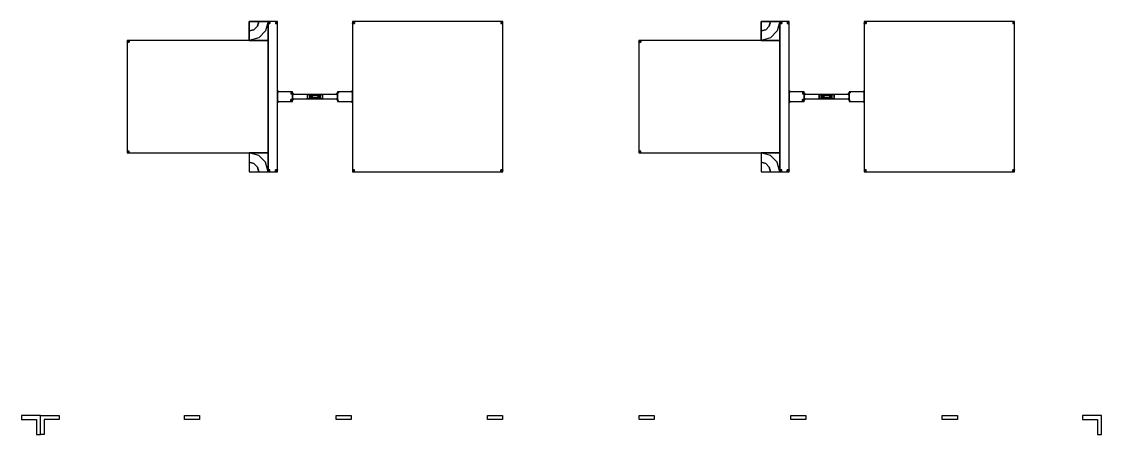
# Model space of a CAD drawing. Extents: x -50899 to 50899, y -48295 to 50898.
# Drawn here: x -2925 to 2825, y 24150 to 26350 of the extents above; entities that cross this region are included whole.
import ezdxf

# ---------------------------------------------------------------- set-up
doc = ezdxf.new("R2010")
doc.units = 0
doc.layers.add('GAP', color=1, linetype='continuous')
doc.layers.add('PIN', color=3, linetype='continuous')

# ---------------------------------------------------------------- blocks, each defined once
blk = doc.blocks.new('C1F')
at = {"layer": 'GAP'}
blk.add_lwpolyline([(5550, 48400), (5450, 48400), (5450, 48380), (5530, 48380), (5530, 48300), (5550, 48300), (5550, 48400)], dxfattribs=at)
blk = doc.blocks.new('C1G')
at = {"layer": 'GAP'}
for points in [[(-100, 48400), (0, 48400), (0, 48380), (-80, 48380), (-80, 48300), (-100, 48300), (-100, 48400)], [(667.1, 48400), (747.1, 48400), (747.1, 48380), (667.1, 48380), (667.1, 48400)], [(1474.3, 48400), (1554.3, 48400), (1554.3, 48380), (1474.3, 48380), (1474.3, 48400)], [(2281.4, 48400), (2361.4, 48400), (2361.4, 48380), (2281.4, 48380), (2281.4, 48400)], [(3088.6, 48400), (3168.6, 48400), (3168.6, 48380), (3088.6, 48380), (3088.6, 48400)], [(3895.7, 48400), (3975.7, 48400), (3975.7, 48380), (3895.7, 48380), (3895.7, 48400)], [(4702.9, 48400), (4782.9, 48400), (4782.9, 48380), (4702.9, 48380), (4702.9, 48400)], [(5550, 48400), (5450, 48400), (5450, 48380), (5530, 48380), (5530, 48300), (5550, 48300), (5550, 48400)]]:
    blk.add_lwpolyline(points, dxfattribs=at)
blk = doc.blocks.new('C1GGAP')
for points in [[(1112.5, 50400), (1112.5, 50500), (1012.5, 50500), (1012.5, 50400), (1112.5, 50400)], [(1112.5, 50500), (1099.1, 50450), (1062.5, 50413.4), (1012.5, 50400), (1012.5, 50450), (1037.5, 50456.7), (1055.8, 50475), (1062.5, 50500), (1112.5, 50500)], [(1062.5, 50500), (1055.8, 50475), (1037.5, 50456.7), (1012.5, 50450), (1012.5, 50500), (1012.5, 50500), (1012.5, 50500), (1012.5, 50500), (1062.5, 50500)], [(1162.5, 50500), (1112.5, 50500), (1112.5, 49700), (1162.5, 49700), (1162.5, 50500)], [(1112.5, 50500), (1112.5, 50490), (1122.5, 50490), (1122.5, 50500), (1112.5, 50500)], [(1112.5, 50490), (1113.8, 50495), (1117.5, 50498.7), (1122.5, 50500), (1122.5, 50495), (1120, 50494.3), (1118.2, 50492.5), (1117.5, 50490), (1112.5, 50490)], [(1117.5, 50490), (1118.2, 50492.5), (1120, 50494.3), (1122.5, 50495), (1122.5, 50490), (1122.5, 50490), (1122.5, 50490), (1122.5, 50490), (1117.5, 50490)], [(1152.5, 50500), (1152.5, 50490), (1162.5, 50490), (1162.5, 50500), (1152.5, 50500)], [(1162.5, 50490), (1161.2, 50495), (1157.5, 50498.7), (1152.5, 50500), (1152.5, 50495), (1155, 50494.3), (1156.8, 50492.5), (1157.5, 50490), (1162.5, 50490)], [(1157.5, 50490), (1156.8, 50492.5), (1155, 50494.3), (1152.5, 50495), (1152.5, 50490), (1152.5, 50490), (1152.5, 50490), (1152.5, 50490), (1157.5, 50490)], [(1562.5, 49700), (2362.5, 49700), (2362.5, 50500), (1562.5, 50500), (1562.5, 49700)], [(1562.5, 50500), (1562.5, 50490), (1572.5, 50490), (1572.5, 50500), (1562.5, 50500)], [(1562.5, 50490), (1563.8, 50495), (1567.5, 50498.7), (1572.5, 50500), (1572.5, 50495), (1570, 50494.3), (1568.2, 50492.5), (1567.5, 50490), (1562.5, 50490)], [(1567.5, 50490), (1568.2, 50492.5), (1570, 50494.3), (1572.5, 50495), (1572.5, 50490), (1572.5, 50490), (1572.5, 50490), (1572.5, 50490), (1567.5, 50490)], [(2352.5, 50500), (2352.5, 50490), (2362.5, 50490), (2362.5, 50500), (2352.5, 50500)], [(2362.5, 50490), (2361.2, 50495), (2357.5, 50498.7), (2352.5, 50500), (2352.5, 50495), (2355, 50494.3), (2356.8, 50492.5), (2357.5, 50490), (2362.5, 50490)], [(2357.5, 50490), (2356.8, 50492.5), (2355, 50494.3), (2352.5, 50495), (2352.5, 50490), (2352.5, 50490), (2352.5, 50490), (2352.5, 50490), (2357.5, 50490)], [(3837.5, 50400), (3837.5, 50500), (3737.5, 50500), (3737.5, 50400), (3837.5, 50400)], [(3837.5, 50500), (3824.1, 50450), (3787.5, 50413.4), (3737.5, 50400), (3737.5, 50450), (3762.5, 50456.7), (3780.8, 50475), (3787.5, 50500), (3837.5, 50500)], [(3787.5, 50500), (3780.8, 50475), (3762.5, 50456.7), (3737.5, 50450), (3737.5, 50500), (3737.5, 50500), (3737.5, 50500), (3737.5, 50500), (3787.5, 50500)], [(3887.5, 50500), (3837.5, 50500), (3837.5, 49700), (3887.5, 49700), (3887.5, 50500)], [(3837.5, 50500), (3837.5, 50490), (3847.5, 50490), (3847.5, 50500), (3837.5, 50500)], [(3837.5, 50490), (3838.8, 50495), (3842.5, 50498.7), (3847.5, 50500), (3847.5, 50495), (3845, 50494.3), (3843.2, 50492.5), (3842.5, 50490), (3837.5, 50490)], [(3842.5, 50490), (3843.2, 50492.5), (3845, 50494.3), (3847.5, 50495), (3847.5, 50490), (3847.5, 50490), (3847.5, 50490), (3847.5, 50490), (3842.5, 50490)], [(3877.5, 50500), (3877.5, 50490), (3887.5, 50490), (3887.5, 50500), (3877.5, 50500)], [(3887.5, 50490), (3886.2, 50495), (3882.5, 50498.7), (3877.5, 50500), (3877.5, 50495), (3880, 50494.3), (3881.8, 50492.5), (3882.5, 50490), (3887.5, 50490)], [(3882.5, 50490), (3881.8, 50492.5), (3880, 50494.3), (3877.5, 50495), (3877.5, 50490), (3877.5, 50490), (3877.5, 50490), (3877.5, 50490), (3882.5, 50490)], [(4287.5, 49700), (5087.5, 49700), (5087.5, 50500), (4287.5, 50500), (4287.5, 49700)], [(4287.5, 50500), (4287.5, 50490), (4297.5, 50490), (4297.5, 50500), (4287.5, 50500)], [(4287.5, 50490), (4288.8, 50495), (4292.5, 50498.7), (4297.5, 50500), (4297.5, 50495), (4295, 50494.3), (4293.2, 50492.5), (4292.5, 50490), (4287.5, 50490)], [(4292.5, 50490), (4293.2, 50492.5), (4295, 50494.3), (4297.5, 50495), (4297.5, 50490), (4297.5, 50490), (4297.5, 50490), (4297.5, 50490), (4292.5, 50490)], [(5077.5, 50500), (5077.5, 50490), (5087.5, 50490), (5087.5, 50500), (5077.5, 50500)], [(5087.5, 50490), (5086.2, 50495), (5082.5, 50498.7), (5077.5, 50500), (5077.5, 50495), (5080, 50494.3), (5081.8, 50492.5), (5082.5, 50490), (5087.5, 50490)], [(5082.5, 50490), (5081.8, 50492.5), (5080, 50494.3), (5077.5, 50495), (5077.5, 50490), (5077.5, 50490), (5077.5, 50490), (5077.5, 50490), (5082.5, 50490)], [(1112.5, 50400), (362.5, 50400), (362.5, 49800), (1112.5, 49800), (1112.5, 50400)], [(362.5, 50400), (362.5, 50390), (372.5, 50390), (372.5, 50400), (362.5, 50400)], [(362.5, 50390), (363.8, 50395), (367.5, 50398.7), (372.5, 50400), (372.5, 50395), (370, 50394.3), (368.2, 50392.5), (367.5, 50390), (362.5, 50390)], [(367.5, 50390), (368.2, 50392.5), (370, 50394.3), (372.5, 50395), (372.5, 50390), (372.5, 50390), (372.5, 50390), (372.5, 50390), (367.5, 50390)], [(3837.5, 50400), (3087.5, 50400), (3087.5, 49800), (3837.5, 49800), (3837.5, 50400)], [(3087.5, 50400), (3087.5, 50390), (3097.5, 50390), (3097.5, 50400), (3087.5, 50400)], [(3087.5, 50390), (3088.8, 50395), (3092.5, 50398.7), (3097.5, 50400), (3097.5, 50395), (3095, 50394.3), (3093.2, 50392.5), (3092.5, 50390), (3087.5, 50390)], [(3092.5, 50390), (3093.2, 50392.5), (3095, 50394.3), (3097.5, 50395), (3097.5, 50390), (3097.5, 50390), (3097.5, 50390), (3097.5, 50390), (3092.5, 50390)], [(1167.5, 50125), (1167.5, 50130), (1162.5, 50130), (1162.5, 50125), (1167.5, 50125)], [(1162.5, 50130), (1163.2, 50127.5), (1165, 50125.7), (1167.5, 50125), (1167.5, 50127.5), (1166.2, 50127.8), (1165.3, 50128.8), (1165, 50130), (1162.5, 50130)], [(1243, 50125), (1162.5, 50125), (1162.5, 50075), (1243, 50075), (1243, 50125)], [(1165, 50130), (1165.3, 50128.8), (1166.2, 50127.8), (1167.5, 50127.5), (1167.5, 50130), (1167.5, 50130), (1167.5, 50130), (1167.5, 50130), (1165, 50130)], [(1233, 50125), (1233, 50115), (1243, 50115), (1243, 50125), (1233, 50125)], [(1243, 50115), (1241.7, 50120), (1238, 50123.7), (1233, 50125), (1233, 50120), (1235.5, 50119.3), (1237.3, 50117.5), (1238, 50115), (1243, 50115)], [(1238, 50115), (1237.3, 50117.5), (1235.5, 50119.3), (1233, 50120), (1233, 50115), (1233, 50115), (1233, 50115), (1233, 50115), (1238, 50115)], [(1243, 50075), (1243, 50085), (1233, 50085), (1233, 50075), (1243, 50075)], [(1243, 50085), (1241.7, 50080), (1238, 50076.3), (1233, 50075), (1233, 50080), (1235.5, 50080.7), (1237.3, 50082.5), (1238, 50085), (1243, 50085)], [(1238, 50085), (1237.3, 50082.5), (1235.5, 50080.7), (1233, 50080), (1233, 50085), (1233, 50085), (1233, 50085), (1233, 50085), (1238, 50085)], [(1248, 50111), (1248, 50116), (1243, 50116), (1243, 50111), (1248, 50111)], [(1243, 50116), (1243.7, 50113.5), (1245.5, 50111.7), (1248, 50111), (1248, 50113.5), (1246.8, 50113.8), (1245.8, 50114.8), (1245.5, 50116), (1243, 50116)], [(1343, 50111), (1243, 50111), (1243, 50089), (1343, 50089), (1343, 50111)], [(1243, 50089), (1243, 50084), (1248, 50084), (1248, 50089), (1243, 50089)], [(1243, 50084), (1243.7, 50086.5), (1245.5, 50088.3), (1248, 50089), (1248, 50086.5), (1246.8, 50086.2), (1245.8, 50085.2), (1245.5, 50084), (1243, 50084)], [(1245.5, 50116), (1245.8, 50114.8), (1246.8, 50113.8), (1248, 50113.5), (1248, 50116), (1248, 50116), (1248, 50116), (1248, 50116), (1245.5, 50116)], [(1245.5, 50084), (1245.8, 50085.2), (1246.8, 50086.2), (1248, 50086.5), (1248, 50084), (1248, 50084), (1248, 50084), (1248, 50084), (1245.5, 50084)], [(1323.3, 50111), (1323.3, 50089), (1322.7, 50089), (1322.7, 50111), (1323.3, 50111)], [(1323.3, 50111.2), (1323.3, 50111), (1401.7, 50111), (1401.7, 50111.2), (1323.3, 50111.2)], [(1323.3, 50089), (1323.3, 50088.8), (1401.7, 50088.8), (1401.7, 50089), (1323.3, 50089)], [(1338, 50107.5), (1333, 50107.5), (1333, 50092.5), (1338, 50092.5), (1338, 50107.5)], [(1343, 50102.5), (1338, 50102.5), (1338, 50097.5), (1343, 50097.5), (1343, 50102.5)], [(1346.3, 50107), (1346.3, 50106.8), (1378.6, 50106.8), (1378.6, 50107), (1346.3, 50107)], [(1346.3, 50093.2), (1346.3, 50093), (1378.6, 50093), (1378.6, 50093.2), (1346.3, 50093.2)], [(1347.1, 50106.8), (1347.1, 50093.2), (1346.3, 50093.2), (1346.3, 50106.8), (1347.1, 50106.8)], [(1358.5, 50111.2), (1358.5, 50111), (1366.5, 50111), (1366.5, 50111.2), (1358.5, 50111.2)], [(1358.5, 50111), (1360.5, 50111), (1360.5, 50111.2), (1358.5, 50111.2), (1358.5, 50111)], [(1358.5, 50107), (1358.5, 50106.8), (1366.5, 50106.8), (1366.5, 50107), (1358.5, 50107)], [(1358.5, 50107), (1360.5, 50107), (1360.5, 50106.8), (1358.5, 50106.8), (1358.5, 50107)], [(1358.5, 50093.2), (1358.5, 50093), (1366.5, 50093), (1366.5, 50093.2), (1358.5, 50093.2)], [(1358.5, 50093), (1360.5, 50093), (1360.5, 50093.2), (1358.5, 50093.2), (1358.5, 50093)], [(1358.5, 50089), (1358.5, 50088.8), (1366.5, 50088.8), (1366.5, 50089), (1358.5, 50089)], [(1358.5, 50089), (1360.5, 50089), (1360.5, 50088.8), (1358.5, 50088.8), (1358.5, 50089)], [(1360.5, 50111), (1363.5, 50109.5), (1363.5, 50109.7), (1360.5, 50111.2), (1360.5, 50111)], [(1360.5, 50107), (1363.5, 50108.5), (1363.5, 50108.3), (1360.5, 50106.8), (1360.5, 50107)], [(1360.5, 50093), (1363.5, 50091.5), (1363.5, 50091.7), (1360.5, 50093.2), (1360.5, 50093)], [(1360.5, 50089), (1363.5, 50090.5), (1363.5, 50090.3), (1360.5, 50088.8), (1360.5, 50089)], [(1363.5, 50109.5), (1364.3, 50109.5), (1364.3, 50109.7), (1363.5, 50109.7), (1363.5, 50109.5)], [(1363.5, 50108.5), (1364.3, 50108.5), (1364.3, 50108.3), (1363.5, 50108.3), (1363.5, 50108.5)], [(1363.5, 50091.5), (1364.3, 50091.5), (1364.3, 50091.7), (1363.5, 50091.7), (1363.5, 50091.5)], [(1363.5, 50090.5), (1364.3, 50090.5), (1364.3, 50090.3), (1363.5, 50090.3), (1363.5, 50090.5)], [(1364.3, 50107.8), (1364.5, 50107.8), (1364.5, 50110.2), (1364.3, 50110.2), (1364.3, 50107.8)], [(1364.3, 50089.8), (1364.5, 50089.8), (1364.5, 50092.2), (1364.3, 50092.2), (1364.3, 50089.8)], [(1364.5, 50110), (1366.5, 50111), (1366.5, 50111.2), (1364.5, 50110.2), (1364.5, 50110)], [(1364.5, 50108), (1366.5, 50107), (1366.5, 50106.8), (1364.5, 50107.8), (1364.5, 50108)], [(1364.5, 50092), (1366.5, 50093), (1366.5, 50093.2), (1364.5, 50092.2), (1364.5, 50092)], [(1364.5, 50090), (1366.5, 50089), (1366.5, 50088.8), (1364.5, 50089.8), (1364.5, 50090)], [(1377.9, 50106.8), (1377.9, 50093.2), (1378.6, 50093.2), (1378.6, 50106.8), (1377.9, 50106.8)], [(1382, 50089), (1482, 50089), (1482, 50111), (1382, 50111), (1382, 50089)], [(1382, 50097.5), (1387, 50097.5), (1387, 50102.5), (1382, 50102.5), (1382, 50097.5)], [(1387, 50092.5), (1392, 50092.5), (1392, 50107.5), (1387, 50107.5), (1387, 50092.5)], [(1401.7, 50111), (1401.7, 50089), (1402.3, 50089), (1402.3, 50111), (1401.7, 50111)], [(1482, 50111), (1482, 50116), (1477, 50116), (1477, 50111), (1482, 50111)], [(1482, 50116), (1481.3, 50113.5), (1479.5, 50111.7), (1477, 50111), (1477, 50113.5), (1478.2, 50113.8), (1479.2, 50114.8), (1479.5, 50116), (1482, 50116)], [(1479.5, 50116), (1479.2, 50114.8), (1478.2, 50113.8), (1477, 50113.5), (1477, 50116), (1477, 50116), (1477, 50116), (1477, 50116), (1479.5, 50116)], [(1477, 50089), (1477, 50084), (1482, 50084), (1482, 50089), (1477, 50089)], [(1482, 50084), (1481.3, 50086.5), (1479.5, 50088.3), (1477, 50089), (1477, 50086.5), (1478.2, 50086.2), (1479.2, 50085.2), (1479.5, 50084), (1482, 50084)], [(1479.5, 50084), (1479.2, 50085.2), (1478.2, 50086.2), (1477, 50086.5), (1477, 50084), (1477, 50084), (1477, 50084), (1477, 50084), (1479.5, 50084)], [(1482, 50075), (1562.5, 50075), (1562.5, 50125), (1482, 50125), (1482, 50075)], [(1482, 50125), (1482, 50120), (1487, 50120), (1487, 50125), (1482, 50125)], [(1482, 50120), (1482.7, 50122.5), (1484.5, 50124.3), (1487, 50125), (1487, 50122.5), (1485.8, 50122.2), (1484.8, 50121.2), (1484.5, 50120), (1482, 50120)], [(1484.5, 50120), (1484.8, 50121.2), (1485.8, 50122.2), (1487, 50122.5), (1487, 50120), (1487, 50120), (1487, 50120), (1487, 50120), (1484.5, 50120)], [(1562.5, 50125), (1562.5, 50130), (1557.5, 50130), (1557.5, 50125), (1562.5, 50125)], [(1562.5, 50130), (1561.8, 50127.5), (1560, 50125.7), (1557.5, 50125), (1557.5, 50127.5), (1558.8, 50127.8), (1559.7, 50128.8), (1560, 50130), (1562.5, 50130)], [(1560, 50130), (1559.7, 50128.8), (1558.8, 50127.8), (1557.5, 50127.5), (1557.5, 50130), (1557.5, 50130), (1557.5, 50130), (1557.5, 50130), (1560, 50130)], [(3892.5, 50125), (3892.5, 50130), (3887.5, 50130), (3887.5, 50125), (3892.5, 50125)], [(3887.5, 50130), (3888.2, 50127.5), (3890, 50125.7), (3892.5, 50125), (3892.5, 50127.5), (3891.2, 50127.8), (3890.3, 50128.8), (3890, 50130), (3887.5, 50130)], [(3968, 50125), (3887.5, 50125), (3887.5, 50075), (3968, 50075), (3968, 50125)], [(3890, 50130), (3890.3, 50128.8), (3891.2, 50127.8), (3892.5, 50127.5), (3892.5, 50130), (3892.5, 50130), (3892.5, 50130), (3892.5, 50130), (3890, 50130)], [(3958, 50125), (3958, 50115), (3968, 50115), (3968, 50125), (3958, 50125)], [(3968, 50115), (3966.7, 50120), (3963, 50123.7), (3958, 50125), (3958, 50120), (3960.5, 50119.3), (3962.3, 50117.5), (3963, 50115), (3968, 50115)], [(3963, 50115), (3962.3, 50117.5), (3960.5, 50119.3), (3958, 50120), (3958, 50115), (3958, 50115), (3958, 50115), (3958, 50115), (3963, 50115)], [(3968, 50075), (3968, 50085), (3958, 50085), (3958, 50075), (3968, 50075)], [(3968, 50085), (3966.7, 50080), (3963, 50076.3), (3958, 50075), (3958, 50080), (3960.5, 50080.7), (3962.3, 50082.5), (3963, 50085), (3968, 50085)], [(3963, 50085), (3962.3, 50082.5), (3960.5, 50080.7), (3958, 50080), (3958, 50085), (3958, 50085), (3958, 50085), (3958, 50085), (3963, 50085)], [(3973, 50111), (3973, 50116), (3968, 50116), (3968, 50111), (3973, 50111)], [(3968, 50116), (3968.7, 50113.5), (3970.5, 50111.7), (3973, 50111), (3973, 50113.5), (3971.8, 50113.8), (3970.8, 50114.8), (3970.5, 50116), (3968, 50116)], [(4068, 50111), (3968, 50111), (3968, 50089), (4068, 50089), (4068, 50111)], [(3968, 50089), (3968, 50084), (3973, 50084), (3973, 50089), (3968, 50089)], [(3968, 50084), (3968.7, 50086.5), (3970.5, 50088.3), (3973, 50089), (3973, 50086.5), (3971.8, 50086.2), (3970.8, 50085.2), (3970.5, 50084), (3968, 50084)], [(3970.5, 50116), (3970.8, 50114.8), (3971.8, 50113.8), (3973, 50113.5), (3973, 50116), (3973, 50116), (3973, 50116), (3973, 50116), (3970.5, 50116)], [(3970.5, 50084), (3970.8, 50085.2), (3971.8, 50086.2), (3973, 50086.5), (3973, 50084), (3973, 50084), (3973, 50084), (3973, 50084), (3970.5, 50084)], [(4048.3, 50111), (4048.3, 50089), (4047.7, 50089), (4047.7, 50111), (4048.3, 50111)], [(4048.3, 50111.2), (4048.3, 50111), (4126.7, 50111), (4126.7, 50111.2), (4048.3, 50111.2)], [(4048.3, 50089), (4048.3, 50088.8), (4126.7, 50088.8), (4126.7, 50089), (4048.3, 50089)], [(4063, 50107.5), (4058, 50107.5), (4058, 50092.5), (4063, 50092.5), (4063, 50107.5)], [(4068, 50102.5), (4063, 50102.5), (4063, 50097.5), (4068, 50097.5), (4068, 50102.5)], [(4071.3, 50107), (4071.3, 50106.8), (4103.6, 50106.8), (4103.6, 50107), (4071.3, 50107)], [(4071.3, 50093.2), (4071.3, 50093), (4103.6, 50093), (4103.6, 50093.2), (4071.3, 50093.2)], [(4072.1, 50106.8), (4072.1, 50093.2), (4071.3, 50093.2), (4071.3, 50106.8), (4072.1, 50106.8)], [(4083.5, 50111.2), (4083.5, 50111), (4091.5, 50111), (4091.5, 50111.2), (4083.5, 50111.2)], [(4083.5, 50111), (4085.5, 50111), (4085.5, 50111.2), (4083.5, 50111.2), (4083.5, 50111)], [(4083.5, 50107), (4083.5, 50106.8), (4091.5, 50106.8), (4091.5, 50107), (4083.5, 50107)], [(4083.5, 50107), (4085.5, 50107), (4085.5, 50106.8), (4083.5, 50106.8), (4083.5, 50107)], [(4083.5, 50093.2), (4083.5, 50093), (4091.5, 50093), (4091.5, 50093.2), (4083.5, 50093.2)], [(4083.5, 50093), (4085.5, 50093), (4085.5, 50093.2), (4083.5, 50093.2), (4083.5, 50093)], [(4083.5, 50089), (4083.5, 50088.8), (4091.5, 50088.8), (4091.5, 50089), (4083.5, 50089)], [(4083.5, 50089), (4085.5, 50089), (4085.5, 50088.8), (4083.5, 50088.8), (4083.5, 50089)], [(4085.5, 50111), (4088.5, 50109.5), (4088.5, 50109.7), (4085.5, 50111.2), (4085.5, 50111)], [(4085.5, 50107), (4088.5, 50108.5), (4088.5, 50108.3), (4085.5, 50106.8), (4085.5, 50107)], [(4085.5, 50093), (4088.5, 50091.5), (4088.5, 50091.7), (4085.5, 50093.2), (4085.5, 50093)], [(4085.5, 50089), (4088.5, 50090.5), (4088.5, 50090.3), (4085.5, 50088.8), (4085.5, 50089)], [(4088.5, 50109.5), (4089.3, 50109.5), (4089.3, 50109.7), (4088.5, 50109.7), (4088.5, 50109.5)], [(4088.5, 50108.5), (4089.3, 50108.5), (4089.3, 50108.3), (4088.5, 50108.3), (4088.5, 50108.5)], [(4088.5, 50091.5), (4089.3, 50091.5), (4089.3, 50091.7), (4088.5, 50091.7), (4088.5, 50091.5)], [(4088.5, 50090.5), (4089.3, 50090.5), (4089.3, 50090.3), (4088.5, 50090.3), (4088.5, 50090.5)], [(4089.3, 50107.8), (4089.5, 50107.8), (4089.5, 50110.2), (4089.3, 50110.2), (4089.3, 50107.8)], [(4089.3, 50089.8), (4089.5, 50089.8), (4089.5, 50092.2), (4089.3, 50092.2), (4089.3, 50089.8)], [(4089.5, 50110), (4091.5, 50111), (4091.5, 50111.2), (4089.5, 50110.2), (4089.5, 50110)], [(4089.5, 50108), (4091.5, 50107), (4091.5, 50106.8), (4089.5, 50107.8), (4089.5, 50108)], [(4089.5, 50092), (4091.5, 50093), (4091.5, 50093.2), (4089.5, 50092.2), (4089.5, 50092)], [(4089.5, 50090), (4091.5, 50089), (4091.5, 50088.8), (4089.5, 50089.8), (4089.5, 50090)], [(4102.9, 50106.8), (4102.9, 50093.2), (4103.6, 50093.2), (4103.6, 50106.8), (4102.9, 50106.8)], [(4107, 50089), (4207, 50089), (4207, 50111), (4107, 50111), (4107, 50089)], [(4107, 50097.5), (4112, 50097.5), (4112, 50102.5), (4107, 50102.5), (4107, 50097.5)], [(4112, 50092.5), (4117, 50092.5), (4117, 50107.5), (4112, 50107.5), (4112, 50092.5)], [(4126.7, 50111), (4126.7, 50089), (4127.3, 50089), (4127.3, 50111), (4126.7, 50111)], [(4207, 50111), (4207, 50116), (4202, 50116), (4202, 50111), (4207, 50111)], [(4207, 50116), (4206.3, 50113.5), (4204.5, 50111.7), (4202, 50111), (4202, 50113.5), (4203.2, 50113.8), (4204.2, 50114.8), (4204.5, 50116), (4207, 50116)], [(4204.5, 50116), (4204.2, 50114.8), (4203.2, 50113.8), (4202, 50113.5), (4202, 50116), (4202, 50116), (4202, 50116), (4202, 50116), (4204.5, 50116)], [(4202, 50089), (4202, 50084), (4207, 50084), (4207, 50089), (4202, 50089)], [(4207, 50084), (4206.3, 50086.5), (4204.5, 50088.3), (4202, 50089), (4202, 50086.5), (4203.2, 50086.2), (4204.2, 50085.2), (4204.5, 50084), (4207, 50084)], [(4204.5, 50084), (4204.2, 50085.2), (4203.2, 50086.2), (4202, 50086.5), (4202, 50084), (4202, 50084), (4202, 50084), (4202, 50084), (4204.5, 50084)], [(4207, 50075), (4287.5, 50075), (4287.5, 50125), (4207, 50125), (4207, 50075)], [(4207, 50125), (4207, 50120), (4212, 50120), (4212, 50125), (4207, 50125)], [(4207, 50120), (4207.7, 50122.5), (4209.5, 50124.3), (4212, 50125), (4212, 50122.5), (4210.8, 50122.2), (4209.8, 50121.2), (4209.5, 50120), (4207, 50120)], [(4209.5, 50120), (4209.8, 50121.2), (4210.8, 50122.2), (4212, 50122.5), (4212, 50120), (4212, 50120), (4212, 50120), (4212, 50120), (4209.5, 50120)], [(4287.5, 50125), (4287.5, 50130), (4282.5, 50130), (4282.5, 50125), (4287.5, 50125)], [(4287.5, 50130), (4286.8, 50127.5), (4285, 50125.7), (4282.5, 50125), (4282.5, 50127.5), (4283.8, 50127.8), (4284.7, 50128.8), (4285, 50130), (4287.5, 50130)], [(4285, 50130), (4284.7, 50128.8), (4283.8, 50127.8), (4282.5, 50127.5), (4282.5, 50130), (4282.5, 50130), (4282.5, 50130), (4282.5, 50130), (4285, 50130)], [(1162.5, 50075), (1162.5, 50070), (1167.5, 50070), (1167.5, 50075), (1162.5, 50075)], [(1162.5, 50070), (1163.2, 50072.5), (1165, 50074.3), (1167.5, 50075), (1167.5, 50072.5), (1166.2, 50072.2), (1165.3, 50071.2), (1165, 50070), (1162.5, 50070)], [(1165, 50070), (1165.3, 50071.2), (1166.2, 50072.2), (1167.5, 50072.5), (1167.5, 50070), (1167.5, 50070), (1167.5, 50070), (1167.5, 50070), (1165, 50070)], [(1487, 50075), (1487, 50080), (1482, 50080), (1482, 50075), (1487, 50075)], [(1482, 50080), (1482.7, 50077.5), (1484.5, 50075.7), (1487, 50075), (1487, 50077.5), (1485.8, 50077.8), (1484.8, 50078.8), (1484.5, 50080), (1482, 50080)], [(1484.5, 50080), (1484.8, 50078.8), (1485.8, 50077.8), (1487, 50077.5), (1487, 50080), (1487, 50080), (1487, 50080), (1487, 50080), (1484.5, 50080)], [(1557.5, 50075), (1557.5, 50070), (1562.5, 50070), (1562.5, 50075), (1557.5, 50075)], [(1562.5, 50070), (1561.8, 50072.5), (1560, 50074.3), (1557.5, 50075), (1557.5, 50072.5), (1558.8, 50072.2), (1559.7, 50071.2), (1560, 50070), (1562.5, 50070)], [(1560, 50070), (1559.7, 50071.2), (1558.8, 50072.2), (1557.5, 50072.5), (1557.5, 50070), (1557.5, 50070), (1557.5, 50070), (1557.5, 50070), (1560, 50070)], [(3887.5, 50075), (3887.5, 50070), (3892.5, 50070), (3892.5, 50075), (3887.5, 50075)], [(3887.5, 50070), (3888.2, 50072.5), (3890, 50074.3), (3892.5, 50075), (3892.5, 50072.5), (3891.2, 50072.2), (3890.3, 50071.2), (3890, 50070), (3887.5, 50070)], [(3890, 50070), (3890.3, 50071.2), (3891.2, 50072.2), (3892.5, 50072.5), (3892.5, 50070), (3892.5, 50070), (3892.5, 50070), (3892.5, 50070), (3890, 50070)], [(4212, 50075), (4212, 50080), (4207, 50080), (4207, 50075), (4212, 50075)], [(4207, 50080), (4207.7, 50077.5), (4209.5, 50075.7), (4212, 50075), (4212, 50077.5), (4210.8, 50077.8), (4209.8, 50078.8), (4209.5, 50080), (4207, 50080)], [(4209.5, 50080), (4209.8, 50078.8), (4210.8, 50077.8), (4212, 50077.5), (4212, 50080), (4212, 50080), (4212, 50080), (4212, 50080), (4209.5, 50080)], [(4282.5, 50075), (4282.5, 50070), (4287.5, 50070), (4287.5, 50075), (4282.5, 50075)], [(4287.5, 50070), (4286.8, 50072.5), (4285, 50074.3), (4282.5, 50075), (4282.5, 50072.5), (4283.8, 50072.2), (4284.7, 50071.2), (4285, 50070), (4287.5, 50070)], [(4285, 50070), (4284.7, 50071.2), (4283.8, 50072.2), (4282.5, 50072.5), (4282.5, 50070), (4282.5, 50070), (4282.5, 50070), (4282.5, 50070), (4285, 50070)], [(372.5, 49800), (372.5, 49810), (362.5, 49810), (362.5, 49800), (372.5, 49800)], [(362.5, 49810), (363.8, 49805), (367.5, 49801.3), (372.5, 49800), (372.5, 49805), (370, 49805.7), (368.2, 49807.5), (367.5, 49810), (362.5, 49810)], [(367.5, 49810), (368.2, 49807.5), (370, 49805.7), (372.5, 49805), (372.5, 49810), (372.5, 49810), (372.5, 49810), (372.5, 49810), (367.5, 49810)], [(1012.5, 49800), (1012.5, 49700), (1112.5, 49700), (1112.5, 49800), (1012.5, 49800)], [(1112.5, 49700), (1099.1, 49750), (1062.5, 49786.6), (1012.5, 49800), (1012.5, 49750), (1037.5, 49743.3), (1055.8, 49725), (1062.5, 49700), (1112.5, 49700)], [(3097.5, 49800), (3097.5, 49810), (3087.5, 49810), (3087.5, 49800), (3097.5, 49800)], [(3087.5, 49810), (3088.8, 49805), (3092.5, 49801.3), (3097.5, 49800), (3097.5, 49805), (3095, 49805.7), (3093.2, 49807.5), (3092.5, 49810), (3087.5, 49810)], [(3092.5, 49810), (3093.2, 49807.5), (3095, 49805.7), (3097.5, 49805), (3097.5, 49810), (3097.5, 49810), (3097.5, 49810), (3097.5, 49810), (3092.5, 49810)], [(3737.5, 49800), (3737.5, 49700), (3837.5, 49700), (3837.5, 49800), (3737.5, 49800)], [(3837.5, 49700), (3824.1, 49750), (3787.5, 49786.6), (3737.5, 49800), (3737.5, 49750), (3762.5, 49743.3), (3780.8, 49725), (3787.5, 49700), (3837.5, 49700)], [(1062.5, 49700), (1055.8, 49725), (1037.5, 49743.3), (1012.5, 49750), (1012.5, 49700), (1012.5, 49700), (1012.5, 49700), (1012.5, 49700), (1062.5, 49700)], [(3787.5, 49700), (3780.8, 49725), (3762.5, 49743.3), (3737.5, 49750), (3737.5, 49700), (3737.5, 49700), (3737.5, 49700), (3737.5, 49700), (3787.5, 49700)], [(1122.5, 49700), (1122.5, 49710), (1112.5, 49710), (1112.5, 49700), (1122.5, 49700)], [(1112.5, 49710), (1113.8, 49705), (1117.5, 49701.3), (1122.5, 49700), (1122.5, 49705), (1120, 49705.7), (1118.2, 49707.5), (1117.5, 49710), (1112.5, 49710)], [(1117.5, 49710), (1118.2, 49707.5), (1120, 49705.7), (1122.5, 49705), (1122.5, 49710), (1122.5, 49710), (1122.5, 49710), (1122.5, 49710), (1117.5, 49710)], [(1162.5, 49700), (1162.5, 49710), (1152.5, 49710), (1152.5, 49700), (1162.5, 49700)], [(1162.5, 49710), (1161.2, 49705), (1157.5, 49701.3), (1152.5, 49700), (1152.5, 49705), (1155, 49705.7), (1156.8, 49707.5), (1157.5, 49710), (1162.5, 49710)], [(1157.5, 49710), (1156.8, 49707.5), (1155, 49705.7), (1152.5, 49705), (1152.5, 49710), (1152.5, 49710), (1152.5, 49710), (1152.5, 49710), (1157.5, 49710)], [(1572.5, 49700), (1572.5, 49710), (1562.5, 49710), (1562.5, 49700), (1572.5, 49700)], [(1562.5, 49710), (1563.8, 49705), (1567.5, 49701.3), (1572.5, 49700), (1572.5, 49705), (1570, 49705.7), (1568.2, 49707.5), (1567.5, 49710), (1562.5, 49710)], [(1567.5, 49710), (1568.2, 49707.5), (1570, 49705.7), (1572.5, 49705), (1572.5, 49710), (1572.5, 49710), (1572.5, 49710), (1572.5, 49710), (1567.5, 49710)], [(2362.5, 49700), (2362.5, 49710), (2352.5, 49710), (2352.5, 49700), (2362.5, 49700)], [(2362.5, 49710), (2361.2, 49705), (2357.5, 49701.3), (2352.5, 49700), (2352.5, 49705), (2355, 49705.7), (2356.8, 49707.5), (2357.5, 49710), (2362.5, 49710)], [(2357.5, 49710), (2356.8, 49707.5), (2355, 49705.7), (2352.5, 49705), (2352.5, 49710), (2352.5, 49710), (2352.5, 49710), (2352.5, 49710), (2357.5, 49710)], [(3847.5, 49700), (3847.5, 49710), (3837.5, 49710), (3837.5, 49700), (3847.5, 49700)], [(3837.5, 49710), (3838.8, 49705), (3842.5, 49701.3), (3847.5, 49700), (3847.5, 49705), (3845, 49705.7), (3843.2, 49707.5), (3842.5, 49710), (3837.5, 49710)], [(3842.5, 49710), (3843.2, 49707.5), (3845, 49705.7), (3847.5, 49705), (3847.5, 49710), (3847.5, 49710), (3847.5, 49710), (3847.5, 49710), (3842.5, 49710)], [(3887.5, 49700), (3887.5, 49710), (3877.5, 49710), (3877.5, 49700), (3887.5, 49700)], [(3887.5, 49710), (3886.2, 49705), (3882.5, 49701.3), (3877.5, 49700), (3877.5, 49705), (3880, 49705.7), (3881.8, 49707.5), (3882.5, 49710), (3887.5, 49710)], [(3882.5, 49710), (3881.8, 49707.5), (3880, 49705.7), (3877.5, 49705), (3877.5, 49710), (3877.5, 49710), (3877.5, 49710), (3877.5, 49710), (3882.5, 49710)], [(4297.5, 49700), (4297.5, 49710), (4287.5, 49710), (4287.5, 49700), (4297.5, 49700)], [(4287.5, 49710), (4288.8, 49705), (4292.5, 49701.3), (4297.5, 49700), (4297.5, 49705), (4295, 49705.7), (4293.2, 49707.5), (4292.5, 49710), (4287.5, 49710)], [(4292.5, 49710), (4293.2, 49707.5), (4295, 49705.7), (4297.5, 49705), (4297.5, 49710), (4297.5, 49710), (4297.5, 49710), (4297.5, 49710), (4292.5, 49710)], [(5087.5, 49700), (5087.5, 49710), (5077.5, 49710), (5077.5, 49700), (5087.5, 49700)], [(5087.5, 49710), (5086.2, 49705), (5082.5, 49701.3), (5077.5, 49700), (5077.5, 49705), (5080, 49705.7), (5081.8, 49707.5), (5082.5, 49710), (5087.5, 49710)], [(5082.5, 49710), (5081.8, 49707.5), (5080, 49705.7), (5077.5, 49705), (5077.5, 49710), (5077.5, 49710), (5077.5, 49710), (5077.5, 49710), (5082.5, 49710)]]:
    blk.add_lwpolyline(points)
blk = doc.blocks.new('C1GPIN')
for points in [[(1062.5, 50500), (1055.8, 50475), (1037.5, 50456.7), (1012.5, 50450), (1012.5, 50450), (1037.5, 50456.7), (1055.8, 50475), (1062.5, 50500), (1062.5, 50500)], [(1062.5, 50500), (1055.8, 50475), (1037.5, 50456.7), (1012.5, 50450), (1012.5, 50450), (1037.5, 50456.7), (1055.8, 50475), (1062.5, 50500), (1062.5, 50500)], [(1117.5, 50490), (1118.2, 50492.5), (1120, 50494.3), (1122.5, 50495), (1122.5, 50495), (1120, 50494.3), (1118.2, 50492.5), (1117.5, 50490), (1117.5, 50490)], [(1117.5, 50490), (1118.2, 50492.5), (1120, 50494.3), (1122.5, 50495), (1122.5, 50495), (1120, 50494.3), (1118.2, 50492.5), (1117.5, 50490), (1117.5, 50490)], [(1157.5, 50490), (1156.8, 50492.5), (1155, 50494.3), (1152.5, 50495), (1152.5, 50495), (1155, 50494.3), (1156.8, 50492.5), (1157.5, 50490), (1157.5, 50490)], [(1157.5, 50490), (1156.8, 50492.5), (1155, 50494.3), (1152.5, 50495), (1152.5, 50495), (1155, 50494.3), (1156.8, 50492.5), (1157.5, 50490), (1157.5, 50490)], [(1567.5, 50490), (1568.2, 50492.5), (1570, 50494.3), (1572.5, 50495), (1572.5, 50495), (1570, 50494.3), (1568.2, 50492.5), (1567.5, 50490), (1567.5, 50490)], [(1567.5, 50490), (1568.2, 50492.5), (1570, 50494.3), (1572.5, 50495), (1572.5, 50495), (1570, 50494.3), (1568.2, 50492.5), (1567.5, 50490), (1567.5, 50490)], [(2357.5, 50490), (2356.8, 50492.5), (2355, 50494.3), (2352.5, 50495), (2352.5, 50495), (2355, 50494.3), (2356.8, 50492.5), (2357.5, 50490), (2357.5, 50490)], [(2357.5, 50490), (2356.8, 50492.5), (2355, 50494.3), (2352.5, 50495), (2352.5, 50495), (2355, 50494.3), (2356.8, 50492.5), (2357.5, 50490), (2357.5, 50490)], [(3787.5, 50500), (3780.8, 50475), (3762.5, 50456.7), (3737.5, 50450), (3737.5, 50450), (3762.5, 50456.7), (3780.8, 50475), (3787.5, 50500), (3787.5, 50500)], [(3787.5, 50500), (3780.8, 50475), (3762.5, 50456.7), (3737.5, 50450), (3737.5, 50450), (3762.5, 50456.7), (3780.8, 50475), (3787.5, 50500), (3787.5, 50500)], [(3842.5, 50490), (3843.2, 50492.5), (3845, 50494.3), (3847.5, 50495), (3847.5, 50495), (3845, 50494.3), (3843.2, 50492.5), (3842.5, 50490), (3842.5, 50490)], [(3842.5, 50490), (3843.2, 50492.5), (3845, 50494.3), (3847.5, 50495), (3847.5, 50495), (3845, 50494.3), (3843.2, 50492.5), (3842.5, 50490), (3842.5, 50490)], [(3882.5, 50490), (3881.8, 50492.5), (3880, 50494.3), (3877.5, 50495), (3877.5, 50495), (3880, 50494.3), (3881.8, 50492.5), (3882.5, 50490), (3882.5, 50490)], [(3882.5, 50490), (3881.8, 50492.5), (3880, 50494.3), (3877.5, 50495), (3877.5, 50495), (3880, 50494.3), (3881.8, 50492.5), (3882.5, 50490), (3882.5, 50490)], [(4292.5, 50490), (4293.2, 50492.5), (4295, 50494.3), (4297.5, 50495), (4297.5, 50495), (4295, 50494.3), (4293.2, 50492.5), (4292.5, 50490), (4292.5, 50490)], [(4292.5, 50490), (4293.2, 50492.5), (4295, 50494.3), (4297.5, 50495), (4297.5, 50495), (4295, 50494.3), (4293.2, 50492.5), (4292.5, 50490), (4292.5, 50490)], [(5082.5, 50490), (5081.8, 50492.5), (5080, 50494.3), (5077.5, 50495), (5077.5, 50495), (5080, 50494.3), (5081.8, 50492.5), (5082.5, 50490), (5082.5, 50490)], [(5082.5, 50490), (5081.8, 50492.5), (5080, 50494.3), (5077.5, 50495), (5077.5, 50495), (5080, 50494.3), (5081.8, 50492.5), (5082.5, 50490), (5082.5, 50490)], [(367.5, 50390), (368.2, 50392.5), (370, 50394.3), (372.5, 50395), (372.5, 50395), (370, 50394.3), (368.2, 50392.5), (367.5, 50390), (367.5, 50390)], [(367.5, 50390), (368.2, 50392.5), (370, 50394.3), (372.5, 50395), (372.5, 50395), (370, 50394.3), (368.2, 50392.5), (367.5, 50390), (367.5, 50390)], [(3092.5, 50390), (3093.2, 50392.5), (3095, 50394.3), (3097.5, 50395), (3097.5, 50395), (3095, 50394.3), (3093.2, 50392.5), (3092.5, 50390), (3092.5, 50390)], [(3092.5, 50390), (3093.2, 50392.5), (3095, 50394.3), (3097.5, 50395), (3097.5, 50395), (3095, 50394.3), (3093.2, 50392.5), (3092.5, 50390), (3092.5, 50390)], [(1165, 50130), (1165.3, 50128.8), (1166.2, 50127.8), (1167.5, 50127.5), (1167.5, 50127.5), (1166.2, 50127.8), (1165.3, 50128.8), (1165, 50130), (1165, 50130)], [(1165, 50130), (1165.3, 50128.8), (1166.2, 50127.8), (1167.5, 50127.5), (1167.5, 50127.5), (1166.2, 50127.8), (1165.3, 50128.8), (1165, 50130), (1165, 50130)], [(1238, 50115), (1237.3, 50117.5), (1235.5, 50119.3), (1233, 50120), (1233, 50120), (1235.5, 50119.3), (1237.3, 50117.5), (1238, 50115), (1238, 50115)], [(1238, 50115), (1237.3, 50117.5), (1235.5, 50119.3), (1233, 50120), (1233, 50120), (1235.5, 50119.3), (1237.3, 50117.5), (1238, 50115), (1238, 50115)], [(1238, 50085), (1237.3, 50082.5), (1235.5, 50080.7), (1233, 50080), (1233, 50080), (1235.5, 50080.7), (1237.3, 50082.5), (1238, 50085), (1238, 50085)], [(1238, 50085), (1237.3, 50082.5), (1235.5, 50080.7), (1233, 50080), (1233, 50080), (1235.5, 50080.7), (1237.3, 50082.5), (1238, 50085), (1238, 50085)], [(1245.5, 50116), (1245.8, 50114.8), (1246.8, 50113.8), (1248, 50113.5), (1248, 50113.5), (1246.8, 50113.8), (1245.8, 50114.8), (1245.5, 50116), (1245.5, 50116)], [(1245.5, 50116), (1245.8, 50114.8), (1246.8, 50113.8), (1248, 50113.5), (1248, 50113.5), (1246.8, 50113.8), (1245.8, 50114.8), (1245.5, 50116), (1245.5, 50116)], [(1245.5, 50084), (1245.8, 50085.2), (1246.8, 50086.2), (1248, 50086.5), (1248, 50086.5), (1246.8, 50086.2), (1245.8, 50085.2), (1245.5, 50084), (1245.5, 50084)], [(1245.5, 50084), (1245.8, 50085.2), (1246.8, 50086.2), (1248, 50086.5), (1248, 50086.5), (1246.8, 50086.2), (1245.8, 50085.2), (1245.5, 50084), (1245.5, 50084)], [(1346.3, 50111), (1346.3, 50089), (1323.3, 50089), (1323.3, 50111), (1346.3, 50111)], [(1346.3, 50111), (1346.3, 50107), (1378.7, 50107), (1378.7, 50111), (1346.3, 50111)], [(1346.3, 50093), (1346.3, 50089), (1378.7, 50089), (1378.7, 50093), (1346.3, 50093)], [(1358.5, 50111), (1358.5, 50107), (1366.5, 50107), (1366.5, 50111), (1358.5, 50111)], [(1358.5, 50107), (1360.5, 50107), (1360.5, 50111), (1358.5, 50111), (1358.5, 50107)], [(1358.5, 50093), (1358.5, 50089), (1366.5, 50089), (1366.5, 50093), (1358.5, 50093)], [(1358.5, 50089), (1360.5, 50089), (1360.5, 50093), (1358.5, 50093), (1358.5, 50089)], [(1360.5, 50109), (1363.5, 50109), (1363.5, 50109.5), (1360.5, 50111), (1360.5, 50109)], [(1360.5, 50109), (1363.5, 50109), (1363.5, 50108.5), (1360.5, 50107), (1360.5, 50109)], [(1360.5, 50091), (1363.5, 50091), (1363.5, 50091.5), (1360.5, 50093), (1360.5, 50091)], [(1360.5, 50091), (1363.5, 50091), (1363.5, 50090.5), (1360.5, 50089), (1360.5, 50091)], [(1363.5, 50108.5), (1364.3, 50108.5), (1364.3, 50109.5), (1363.5, 50109.5), (1363.5, 50108.5)], [(1363.5, 50090.5), (1364.3, 50090.5), (1364.3, 50091.5), (1363.5, 50091.5), (1363.5, 50090.5)], [(1364.5, 50109), (1366.5, 50109), (1366.5, 50111), (1364.5, 50110), (1364.5, 50109)], [(1364.5, 50109), (1366.5, 50109), (1366.5, 50107), (1364.5, 50108), (1364.5, 50109)], [(1364.5, 50091), (1366.5, 50091), (1366.5, 50093), (1364.5, 50092), (1364.5, 50091)], [(1364.5, 50091), (1366.5, 50091), (1366.5, 50089), (1364.5, 50090), (1364.5, 50091)], [(1378.7, 50111), (1378.7, 50089), (1401.7, 50089), (1401.7, 50111), (1378.7, 50111)], [(1479.5, 50116), (1479.2, 50114.8), (1478.2, 50113.8), (1477, 50113.5), (1477, 50113.5), (1478.2, 50113.8), (1479.2, 50114.8), (1479.5, 50116), (1479.5, 50116)], [(1479.5, 50116), (1479.2, 50114.8), (1478.2, 50113.8), (1477, 50113.5), (1477, 50113.5), (1478.2, 50113.8), (1479.2, 50114.8), (1479.5, 50116), (1479.5, 50116)], [(1479.5, 50084), (1479.2, 50085.2), (1478.2, 50086.2), (1477, 50086.5), (1477, 50086.5), (1478.2, 50086.2), (1479.2, 50085.2), (1479.5, 50084), (1479.5, 50084)], [(1479.5, 50084), (1479.2, 50085.2), (1478.2, 50086.2), (1477, 50086.5), (1477, 50086.5), (1478.2, 50086.2), (1479.2, 50085.2), (1479.5, 50084), (1479.5, 50084)], [(1484.5, 50120), (1484.8, 50121.2), (1485.8, 50122.2), (1487, 50122.5), (1487, 50122.5), (1485.8, 50122.2), (1484.8, 50121.2), (1484.5, 50120), (1484.5, 50120)], [(1484.5, 50120), (1484.8, 50121.2), (1485.8, 50122.2), (1487, 50122.5), (1487, 50122.5), (1485.8, 50122.2), (1484.8, 50121.2), (1484.5, 50120), (1484.5, 50120)], [(1560, 50130), (1559.7, 50128.8), (1558.8, 50127.8), (1557.5, 50127.5), (1557.5, 50127.5), (1558.8, 50127.8), (1559.7, 50128.8), (1560, 50130), (1560, 50130)], [(1560, 50130), (1559.7, 50128.8), (1558.8, 50127.8), (1557.5, 50127.5), (1557.5, 50127.5), (1558.8, 50127.8), (1559.7, 50128.8), (1560, 50130), (1560, 50130)], [(3890, 50130), (3890.3, 50128.8), (3891.2, 50127.8), (3892.5, 50127.5), (3892.5, 50127.5), (3891.2, 50127.8), (3890.3, 50128.8), (3890, 50130), (3890, 50130)], [(3890, 50130), (3890.3, 50128.8), (3891.2, 50127.8), (3892.5, 50127.5), (3892.5, 50127.5), (3891.2, 50127.8), (3890.3, 50128.8), (3890, 50130), (3890, 50130)], [(3963, 50115), (3962.3, 50117.5), (3960.5, 50119.3), (3958, 50120), (3958, 50120), (3960.5, 50119.3), (3962.3, 50117.5), (3963, 50115), (3963, 50115)], [(3963, 50115), (3962.3, 50117.5), (3960.5, 50119.3), (3958, 50120), (3958, 50120), (3960.5, 50119.3), (3962.3, 50117.5), (3963, 50115), (3963, 50115)], [(3963, 50085), (3962.3, 50082.5), (3960.5, 50080.7), (3958, 50080), (3958, 50080), (3960.5, 50080.7), (3962.3, 50082.5), (3963, 50085), (3963, 50085)], [(3963, 50085), (3962.3, 50082.5), (3960.5, 50080.7), (3958, 50080), (3958, 50080), (3960.5, 50080.7), (3962.3, 50082.5), (3963, 50085), (3963, 50085)], [(3970.5, 50116), (3970.8, 50114.8), (3971.8, 50113.8), (3973, 50113.5), (3973, 50113.5), (3971.8, 50113.8), (3970.8, 50114.8), (3970.5, 50116), (3970.5, 50116)], [(3970.5, 50116), (3970.8, 50114.8), (3971.8, 50113.8), (3973, 50113.5), (3973, 50113.5), (3971.8, 50113.8), (3970.8, 50114.8), (3970.5, 50116), (3970.5, 50116)], [(3970.5, 50084), (3970.8, 50085.2), (3971.8, 50086.2), (3973, 50086.5), (3973, 50086.5), (3971.8, 50086.2), (3970.8, 50085.2), (3970.5, 50084), (3970.5, 50084)], [(3970.5, 50084), (3970.8, 50085.2), (3971.8, 50086.2), (3973, 50086.5), (3973, 50086.5), (3971.8, 50086.2), (3970.8, 50085.2), (3970.5, 50084), (3970.5, 50084)], [(4071.3, 50111), (4071.3, 50089), (4048.3, 50089), (4048.3, 50111), (4071.3, 50111)], [(4071.3, 50111), (4071.3, 50107), (4103.7, 50107), (4103.7, 50111), (4071.3, 50111)], [(4071.3, 50093), (4071.3, 50089), (4103.7, 50089), (4103.7, 50093), (4071.3, 50093)], [(4083.5, 50111), (4083.5, 50107), (4091.5, 50107), (4091.5, 50111), (4083.5, 50111)], [(4083.5, 50107), (4085.5, 50107), (4085.5, 50111), (4083.5, 50111), (4083.5, 50107)], [(4083.5, 50093), (4083.5, 50089), (4091.5, 50089), (4091.5, 50093), (4083.5, 50093)], [(4083.5, 50089), (4085.5, 50089), (4085.5, 50093), (4083.5, 50093), (4083.5, 50089)], [(4085.5, 50109), (4088.5, 50109), (4088.5, 50109.5), (4085.5, 50111), (4085.5, 50109)], [(4085.5, 50109), (4088.5, 50109), (4088.5, 50108.5), (4085.5, 50107), (4085.5, 50109)], [(4085.5, 50091), (4088.5, 50091), (4088.5, 50091.5), (4085.5, 50093), (4085.5, 50091)], [(4085.5, 50091), (4088.5, 50091), (4088.5, 50090.5), (4085.5, 50089), (4085.5, 50091)], [(4088.5, 50108.5), (4089.3, 50108.5), (4089.3, 50109.5), (4088.5, 50109.5), (4088.5, 50108.5)], [(4088.5, 50090.5), (4089.3, 50090.5), (4089.3, 50091.5), (4088.5, 50091.5), (4088.5, 50090.5)], [(4089.5, 50109), (4091.5, 50109), (4091.5, 50111), (4089.5, 50110), (4089.5, 50109)], [(4089.5, 50109), (4091.5, 50109), (4091.5, 50107), (4089.5, 50108), (4089.5, 50109)], [(4089.5, 50091), (4091.5, 50091), (4091.5, 50093), (4089.5, 50092), (4089.5, 50091)], [(4089.5, 50091), (4091.5, 50091), (4091.5, 50089), (4089.5, 50090), (4089.5, 50091)], [(4103.7, 50111), (4103.7, 50089), (4126.7, 50089), (4126.7, 50111), (4103.7, 50111)], [(4204.5, 50116), (4204.2, 50114.8), (4203.2, 50113.8), (4202, 50113.5), (4202, 50113.5), (4203.2, 50113.8), (4204.2, 50114.8), (4204.5, 50116), (4204.5, 50116)], [(4204.5, 50116), (4204.2, 50114.8), (4203.2, 50113.8), (4202, 50113.5), (4202, 50113.5), (4203.2, 50113.8), (4204.2, 50114.8), (4204.5, 50116), (4204.5, 50116)], [(4204.5, 50084), (4204.2, 50085.2), (4203.2, 50086.2), (4202, 50086.5), (4202, 50086.5), (4203.2, 50086.2), (4204.2, 50085.2), (4204.5, 50084), (4204.5, 50084)], [(4204.5, 50084), (4204.2, 50085.2), (4203.2, 50086.2), (4202, 50086.5), (4202, 50086.5), (4203.2, 50086.2), (4204.2, 50085.2), (4204.5, 50084), (4204.5, 50084)], [(4209.5, 50120), (4209.8, 50121.2), (4210.8, 50122.2), (4212, 50122.5), (4212, 50122.5), (4210.8, 50122.2), (4209.8, 50121.2), (4209.5, 50120), (4209.5, 50120)], [(4209.5, 50120), (4209.8, 50121.2), (4210.8, 50122.2), (4212, 50122.5), (4212, 50122.5), (4210.8, 50122.2), (4209.8, 50121.2), (4209.5, 50120), (4209.5, 50120)], [(4285, 50130), (4284.7, 50128.8), (4283.8, 50127.8), (4282.5, 50127.5), (4282.5, 50127.5), (4283.8, 50127.8), (4284.7, 50128.8), (4285, 50130), (4285, 50130)], [(4285, 50130), (4284.7, 50128.8), (4283.8, 50127.8), (4282.5, 50127.5), (4282.5, 50127.5), (4283.8, 50127.8), (4284.7, 50128.8), (4285, 50130), (4285, 50130)], [(1165, 50070), (1165.3, 50071.2), (1166.2, 50072.2), (1167.5, 50072.5), (1167.5, 50072.5), (1166.2, 50072.2), (1165.3, 50071.2), (1165, 50070), (1165, 50070)], [(1165, 50070), (1165.3, 50071.2), (1166.2, 50072.2), (1167.5, 50072.5), (1167.5, 50072.5), (1166.2, 50072.2), (1165.3, 50071.2), (1165, 50070), (1165, 50070)], [(1484.5, 50080), (1484.8, 50078.8), (1485.8, 50077.8), (1487, 50077.5), (1487, 50077.5), (1485.8, 50077.8), (1484.8, 50078.8), (1484.5, 50080), (1484.5, 50080)], [(1484.5, 50080), (1484.8, 50078.8), (1485.8, 50077.8), (1487, 50077.5), (1487, 50077.5), (1485.8, 50077.8), (1484.8, 50078.8), (1484.5, 50080), (1484.5, 50080)], [(1560, 50070), (1559.7, 50071.2), (1558.8, 50072.2), (1557.5, 50072.5), (1557.5, 50072.5), (1558.8, 50072.2), (1559.7, 50071.2), (1560, 50070), (1560, 50070)], [(1560, 50070), (1559.7, 50071.2), (1558.8, 50072.2), (1557.5, 50072.5), (1557.5, 50072.5), (1558.8, 50072.2), (1559.7, 50071.2), (1560, 50070), (1560, 50070)], [(3890, 50070), (3890.3, 50071.2), (3891.2, 50072.2), (3892.5, 50072.5), (3892.5, 50072.5), (3891.2, 50072.2), (3890.3, 50071.2), (3890, 50070), (3890, 50070)], [(3890, 50070), (3890.3, 50071.2), (3891.2, 50072.2), (3892.5, 50072.5), (3892.5, 50072.5), (3891.2, 50072.2), (3890.3, 50071.2), (3890, 50070), (3890, 50070)], [(4209.5, 50080), (4209.8, 50078.8), (4210.8, 50077.8), (4212, 50077.5), (4212, 50077.5), (4210.8, 50077.8), (4209.8, 50078.8), (4209.5, 50080), (4209.5, 50080)], [(4209.5, 50080), (4209.8, 50078.8), (4210.8, 50077.8), (4212, 50077.5), (4212, 50077.5), (4210.8, 50077.8), (4209.8, 50078.8), (4209.5, 50080), (4209.5, 50080)], [(4285, 50070), (4284.7, 50071.2), (4283.8, 50072.2), (4282.5, 50072.5), (4282.5, 50072.5), (4283.8, 50072.2), (4284.7, 50071.2), (4285, 50070), (4285, 50070)], [(4285, 50070), (4284.7, 50071.2), (4283.8, 50072.2), (4282.5, 50072.5), (4282.5, 50072.5), (4283.8, 50072.2), (4284.7, 50071.2), (4285, 50070), (4285, 50070)], [(367.5, 49810), (368.2, 49807.5), (370, 49805.7), (372.5, 49805), (372.5, 49805), (370, 49805.7), (368.2, 49807.5), (367.5, 49810), (367.5, 49810)], [(367.5, 49810), (368.2, 49807.5), (370, 49805.7), (372.5, 49805), (372.5, 49805), (370, 49805.7), (368.2, 49807.5), (367.5, 49810), (367.5, 49810)], [(3092.5, 49810), (3093.2, 49807.5), (3095, 49805.7), (3097.5, 49805), (3097.5, 49805), (3095, 49805.7), (3093.2, 49807.5), (3092.5, 49810), (3092.5, 49810)], [(3092.5, 49810), (3093.2, 49807.5), (3095, 49805.7), (3097.5, 49805), (3097.5, 49805), (3095, 49805.7), (3093.2, 49807.5), (3092.5, 49810), (3092.5, 49810)], [(1062.5, 49700), (1055.8, 49725), (1037.5, 49743.3), (1012.5, 49750), (1012.5, 49750), (1037.5, 49743.3), (1055.8, 49725), (1062.5, 49700), (1062.5, 49700)], [(1062.5, 49700), (1055.8, 49725), (1037.5, 49743.3), (1012.5, 49750), (1012.5, 49750), (1037.5, 49743.3), (1055.8, 49725), (1062.5, 49700), (1062.5, 49700)], [(3787.5, 49700), (3780.8, 49725), (3762.5, 49743.3), (3737.5, 49750), (3737.5, 49750), (3762.5, 49743.3), (3780.8, 49725), (3787.5, 49700), (3787.5, 49700)], [(3787.5, 49700), (3780.8, 49725), (3762.5, 49743.3), (3737.5, 49750), (3737.5, 49750), (3762.5, 49743.3), (3780.8, 49725), (3787.5, 49700), (3787.5, 49700)], [(1117.5, 49710), (1118.2, 49707.5), (1120, 49705.7), (1122.5, 49705), (1122.5, 49705), (1120, 49705.7), (1118.2, 49707.5), (1117.5, 49710), (1117.5, 49710)], [(1117.5, 49710), (1118.2, 49707.5), (1120, 49705.7), (1122.5, 49705), (1122.5, 49705), (1120, 49705.7), (1118.2, 49707.5), (1117.5, 49710), (1117.5, 49710)], [(1157.5, 49710), (1156.8, 49707.5), (1155, 49705.7), (1152.5, 49705), (1152.5, 49705), (1155, 49705.7), (1156.8, 49707.5), (1157.5, 49710), (1157.5, 49710)], [(1157.5, 49710), (1156.8, 49707.5), (1155, 49705.7), (1152.5, 49705), (1152.5, 49705), (1155, 49705.7), (1156.8, 49707.5), (1157.5, 49710), (1157.5, 49710)], [(1567.5, 49710), (1568.2, 49707.5), (1570, 49705.7), (1572.5, 49705), (1572.5, 49705), (1570, 49705.7), (1568.2, 49707.5), (1567.5, 49710), (1567.5, 49710)], [(1567.5, 49710), (1568.2, 49707.5), (1570, 49705.7), (1572.5, 49705), (1572.5, 49705), (1570, 49705.7), (1568.2, 49707.5), (1567.5, 49710), (1567.5, 49710)], [(2357.5, 49710), (2356.8, 49707.5), (2355, 49705.7), (2352.5, 49705), (2352.5, 49705), (2355, 49705.7), (2356.8, 49707.5), (2357.5, 49710), (2357.5, 49710)], [(2357.5, 49710), (2356.8, 49707.5), (2355, 49705.7), (2352.5, 49705), (2352.5, 49705), (2355, 49705.7), (2356.8, 49707.5), (2357.5, 49710), (2357.5, 49710)], [(3842.5, 49710), (3843.2, 49707.5), (3845, 49705.7), (3847.5, 49705), (3847.5, 49705), (3845, 49705.7), (3843.2, 49707.5), (3842.5, 49710), (3842.5, 49710)], [(3842.5, 49710), (3843.2, 49707.5), (3845, 49705.7), (3847.5, 49705), (3847.5, 49705), (3845, 49705.7), (3843.2, 49707.5), (3842.5, 49710), (3842.5, 49710)], [(3882.5, 49710), (3881.8, 49707.5), (3880, 49705.7), (3877.5, 49705), (3877.5, 49705), (3880, 49705.7), (3881.8, 49707.5), (3882.5, 49710), (3882.5, 49710)], [(3882.5, 49710), (3881.8, 49707.5), (3880, 49705.7), (3877.5, 49705), (3877.5, 49705), (3880, 49705.7), (3881.8, 49707.5), (3882.5, 49710), (3882.5, 49710)], [(4292.5, 49710), (4293.2, 49707.5), (4295, 49705.7), (4297.5, 49705), (4297.5, 49705), (4295, 49705.7), (4293.2, 49707.5), (4292.5, 49710), (4292.5, 49710)], [(4292.5, 49710), (4293.2, 49707.5), (4295, 49705.7), (4297.5, 49705), (4297.5, 49705), (4295, 49705.7), (4293.2, 49707.5), (4292.5, 49710), (4292.5, 49710)], [(5082.5, 49710), (5081.8, 49707.5), (5080, 49705.7), (5077.5, 49705), (5077.5, 49705), (5080, 49705.7), (5081.8, 49707.5), (5082.5, 49710), (5082.5, 49710)], [(5082.5, 49710), (5081.8, 49707.5), (5080, 49705.7), (5077.5, 49705), (5077.5, 49705), (5080, 49705.7), (5081.8, 49707.5), (5082.5, 49710), (5082.5, 49710)]]:
    blk.add_lwpolyline(points)

msp = doc.modelspace()

# ---------------------------------------------------------------- block references
for name, p in [('C1F', (-8375, -24150)), ('C1G', (-2725, -24150))]:
    msp.add_blockref(name, p)
at = {"layer": 'GAP'}
msp.add_blockref('C1GGAP', (-2725, -24150), dxfattribs=at)
at = {"layer": 'PIN'}
msp.add_blockref('C1GPIN', (-2725, -24150), dxfattribs=at)

doc.saveas('drawing.dxf')
